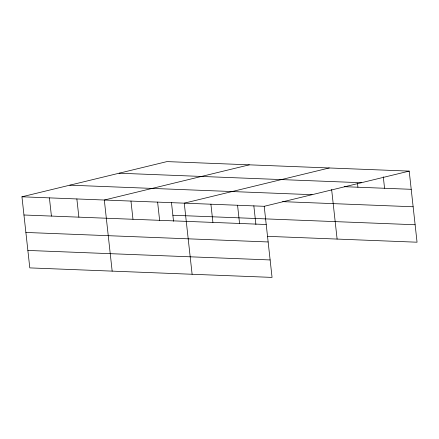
<?xml version="1.0" encoding="UTF-8"?>
<svg xmlns="http://www.w3.org/2000/svg" width="439" height="439" viewBox="0 0 439 439"><rect width="100%" height="100%" fill="white"/><g stroke="black" fill="none" stroke-linecap="round" stroke-linejoin="round"><path stroke-width="0.66" d="M21.95 196.793L264.207 206.303L272.054 277.399L29.797 267.894L21.95 196.793L166.946 161.601L409.203 171.106L417.05 242.207L267.411 236.336M249.314 164.834L104.317 200.025L112.164 271.126M329.255 167.967L184.259 203.164L192.112 274.265M264.207 206.303L409.203 171.106M119.095 173.213L361.352 182.723M344.247 186.685L411.211 189.313M69.801 185.181L312.052 194.686M282.628 201.644L413.137 206.769M172.867 215.242L415.124 224.752M23.958 215L266.215 224.505M25.885 232.456L268.141 241.96M27.871 250.439L270.128 259.943M383.296 176.802L384.564 188.265M357.467 183.173L357.917 187.217M331.637 189.533L337.108 239.068M253.835 205.82L255.904 224.521M237.559 205.254L239.568 223.462M210.907 204.212L212.92 222.414M171.473 202.588L173.537 221.289M157.612 202.116L159.62 220.323M130.965 201.073L132.973 219.275M76.863 198.949L78.872 217.157M49.404 197.874L51.418 216.076"/></g></svg>
